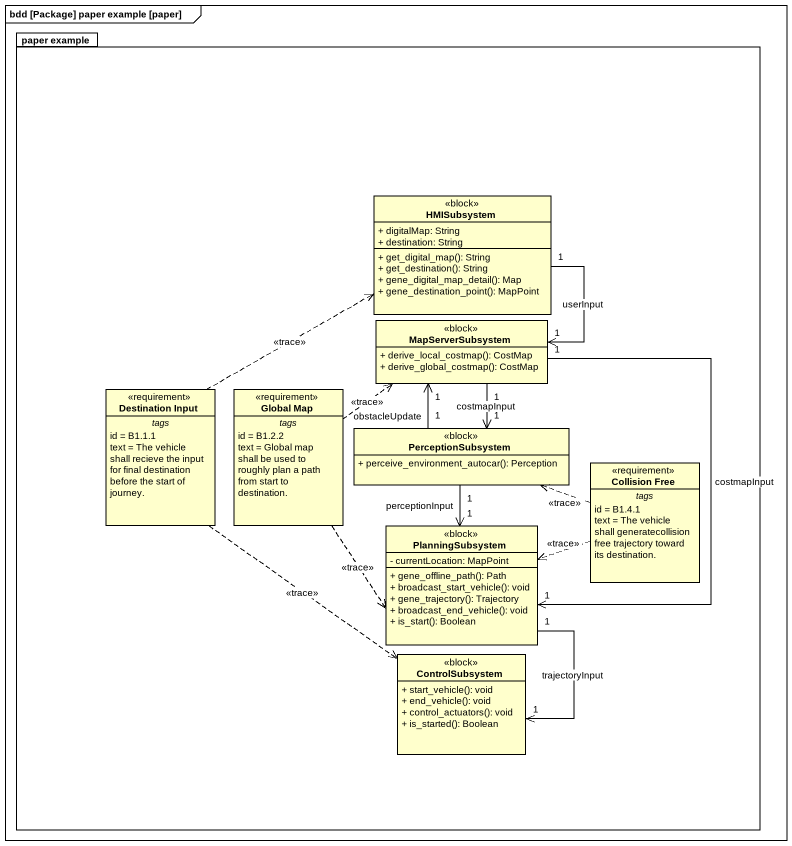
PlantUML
@startuml
mainframe bdd [Package] paper example [paper]
hide circle
hide empty members
skinparam classAttributeIconSize 0
package "paper example" as paper_example {
  class HMISubsystem <<block>> {
    + digitalMap: String
    + destination: String
    + get_digital_map(): String
    + get_destination(): String
    + gene_digital_map_detail(): Map
    + gene_destination_point(): MapPoint
  }
  class MapServerSubsystem <<block>> {
    + derive_local_costmap(): CostMap
    + derive_global_costmap(): CostMap
  }
  class "Destination Input" as Destination_Input <<requirement>> {
    -- tags --
    id = B1.1.1
    text = The vehicle shall recieve the input for final destination before the start of journey.
  }
  class "Global Map" as Global_Map <<requirement>> {
    -- tags --
    id = B1.2.2
    text = Global map shall be used to roughly plan a path from start to destination.
  }
  class PerceptionSubsystem <<block>> {
    + perceive_environment_autocar(): Perception
  }
  class "Collision Free" as Collision_Free <<requirement>> {
    -- tags --
    id = B1.4.1
    text = The vehicle shall generatecollision free trajectory toward its destination.
  }
  class PlanningSubsystem <<block>> {
    - currentLocation: MapPoint
    + gene_offline_path(): Path
    + broadcast_start_vehicle(): void
    + gene_trajectory(): Trajectory
    + broadcast_end_vehicle(): void
    + is_start(): Boolean
  }
  class ControlSubsystem <<block>> {
    + start_vehicle(): void
    + end_vehicle(): void
    + control_actuators(): void
    + is_started(): Boolean
  }
}
HMISubsystem "1" --> "1" MapServerSubsystem : userInput
MapServerSubsystem "1" --> "1" PerceptionSubsystem : costmapInput
MapServerSubsystem "1" --> "1" PlanningSubsystem : costmapInput
Destination_Input .up.> HMISubsystem : <<trace>>
Destination_Input ..> ControlSubsystem : <<trace>>
Global_Map .up.> MapServerSubsystem : <<trace>>
Global_Map ..> PlanningSubsystem : <<trace>>
PerceptionSubsystem "1" -up-> "1" MapServerSubsystem : obstacleUpdate
PerceptionSubsystem "1" --> "1" PlanningSubsystem : perceptionInput
Collision_Free .left.> PerceptionSubsystem : <<trace>>
Collision_Free .left.> PlanningSubsystem : <<trace>>
PlanningSubsystem "1" --> "1" ControlSubsystem : trajectoryInput
@enduml
